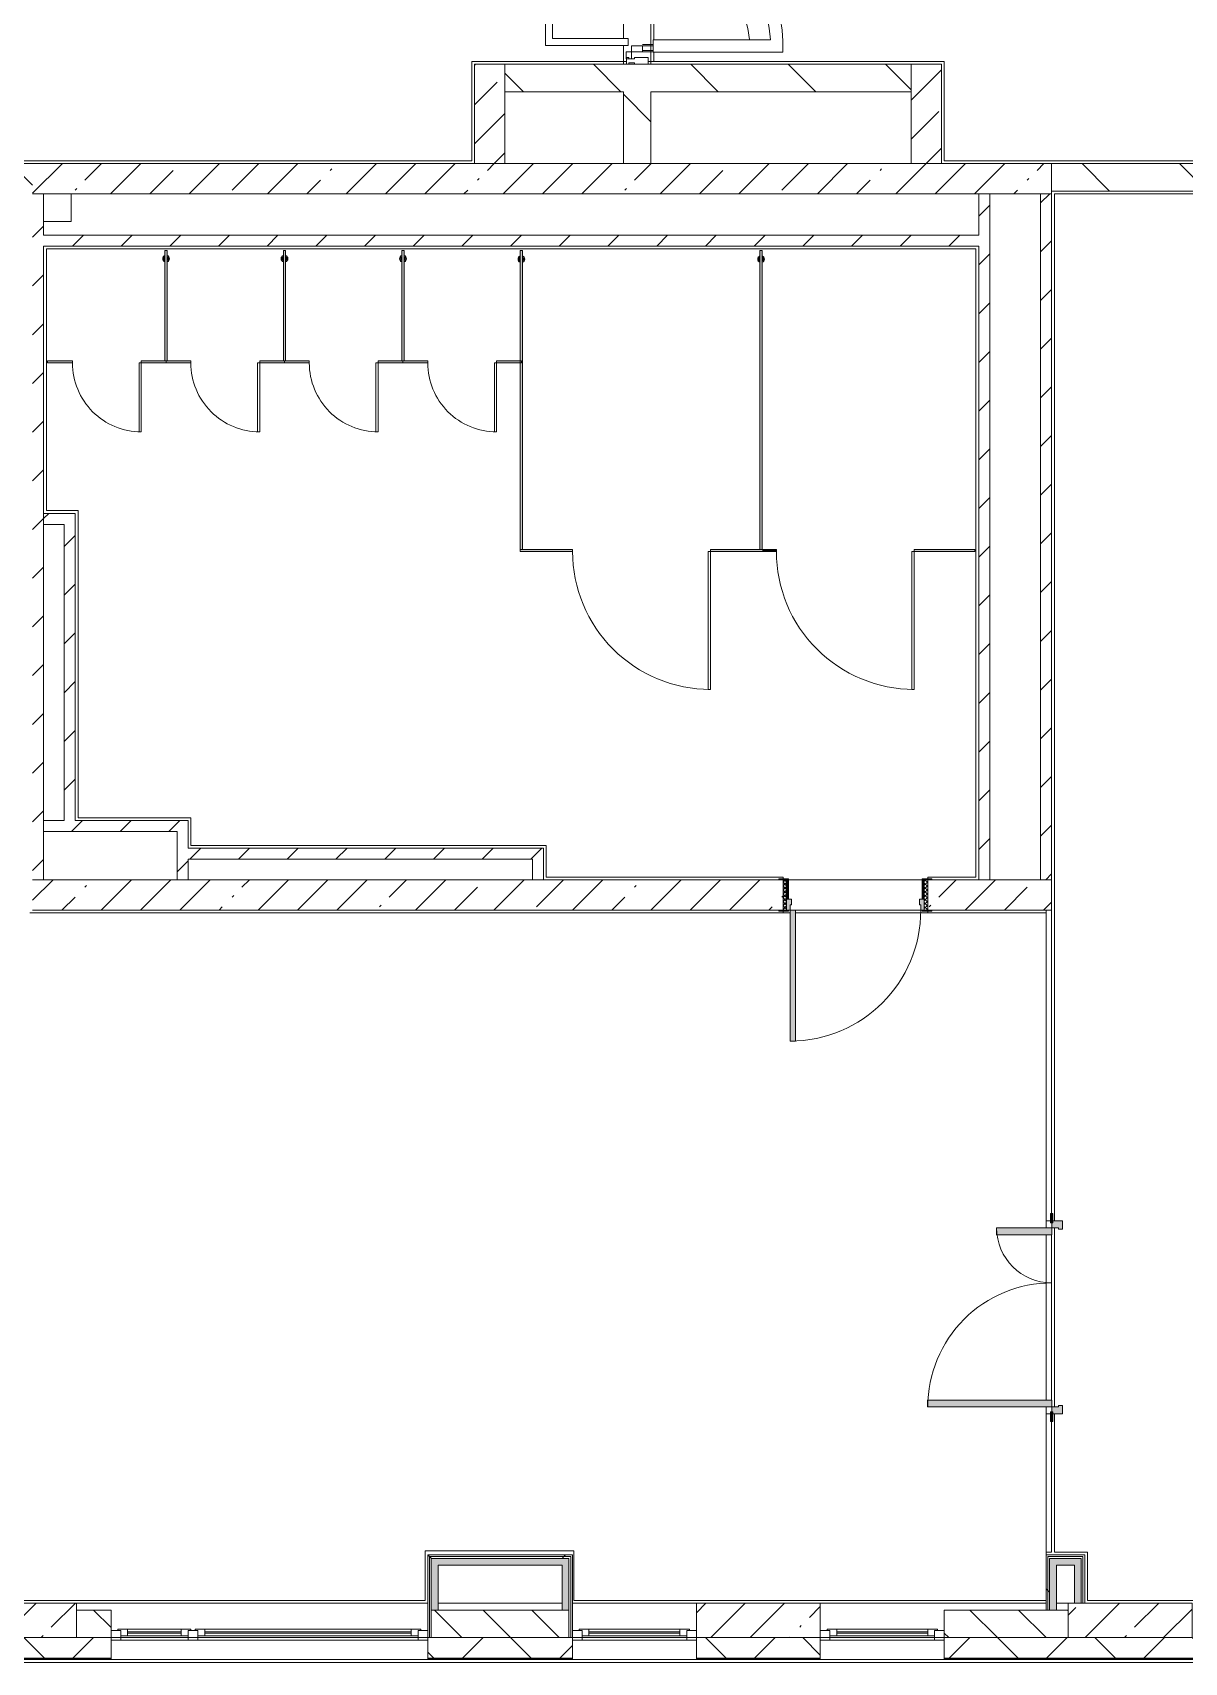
# Model space of a CAD drawing. Header units: millimetres. Extents: x -4196 to 190310, y -8553 to 29000.
# Drawn here: x 153556 to 161920, y -280 to 11550 of the extents above; entities that cross this region are included whole.
import ezdxf

# ---------------------------------------------------------------- set-up
doc = ezdxf.new("R2010")
doc.units = ezdxf.units.MM
for name, color, linetype, lineweight, true_color in [('A-DETL-GENF-9', 7, 'Continuous', 5, 0xaaaaaa), ('A-DOOR-1', 7, 'Continuous', 5, 0xaaaaaa), ('A-DOOR-2', 7, 'Continuous', 5, 0xe2e2e2), ('A-DOOR-FRAM-1', 7, 'Continuous', 5, 0xe2e2e2), ('A-DOOR-FRAM-2', 7, 'Continuous', 5, 0xaaaaaa), ('A-FLOR-1', 7, 'Continuous', 5, 0xaaaaaa), ('A-GENM-2', 7, 'Continuous', 5, 0xe2ddcd), ('I-WALL-1', 7, 'Continuous', 5, 0xe7e7e7)]:
    doc.layers.add(name, color=color, linetype=linetype, lineweight=lineweight, true_color=true_color)
for name, color, linetype, lineweight in [('A-DOOR', 7, 'Continuous', 5), ('A-GENM-1', 7, 'Continuous', 5), ('A-GLAZ-1', 7, 'Continuous', 5), ('A-GLAZ-CWMG-2', 7, 'Continuous', 5), ('A-WALL', 7, 'Continuous', 9), ('A-WALL-4', 7, 'Continuous', 5), ('I-WALL-3', 7, 'Continuous', 5), ('S-COLS-2', 7, 'Continuous', 5)]:
    doc.layers.add(name, color=color, linetype=linetype, lineweight=lineweight)
pattern_1 = [(45, (59346.5, 0), (-176.7767, 176.7767), [])]
pattern_2 = [(135, (59346.5, 0), (-353.5534, -353.5534), [])]
pattern_3 = [(45, (59346.5, 0), (-285.1231, 285.1231), []), (45, (59631.6, 0), (-285.1231, 285.1231), [504.031, -100.806, 16.764, -84.042])]
pattern_4 = [(45, (59346.5, 0), (-530.33, 530.33), []), (135, (59346.5, 0), (-530.33, -530.33), [])]

# ---------------------------------------------------------------- blocks, each defined once
blk = doc.blocks.new('110_Дверь_СКБ_1Ст_Внутренняя1 - Д-7а_л__950x2100h_Туалет-32220591-1_6_1_птичка')
at = {"layer": 'A-DOOR-1'}
h = blk.add_hatch(dxfattribs=at)
h.set_pattern_fill('FP_123', color=256, style=0, pattern_type=2)
h.set_pattern_definition([(135, (1776.41, 174.685), (-14.14214, -14.14214), []), (225, (1776.41, 174.685), (14.14214, -14.14214), [])])
h.paths.add_polyline_path([(537.5, 110), (512.5, 110), (512.5, -110), (537.5, -110)])
at = {"layer": 'A-DOOR-2'}
h = blk.add_hatch(color=256, dxfattribs=at)
h.paths.add_polyline_path([(487.5, 110), (487.5, 70), (477.5, 70), (477.5, 30), (512.5, 30), (512.5, 110), (497.5, 110)])
h.paths.add_polyline_path([(-487.5, 110), (-487.5, 30), (-452.5, 30), (-452.5, 70), (-462.5, 70), (-462.5, 110), (-472.5, 110)])
at = {"layer": 'A-DOOR-FRAM-1'}
for points in [[(447.5, 1060), (447.5, 110), (487.5, 112), (487.5, 1060)], [(-499, 118), (-542.5, 118), (-542.5, 110), (-472.5, 110), (-472.5, 118), (-492.5, 118)], [(-487.5, 30), (-487.5, -110), (-472.5, -110), (-472.5, 30)], [(567.5, 118), (497.5, 118), (497.5, 110), (567.5, 110)], [(497.5, 30), (497.5, -110), (512.5, -110), (512.5, 30)], [(-542.5, -110), (-542.5, -118), (-472.5, -118), (-472.5, -110), (-512.5, -110)], [(512.5, -110), (497.5, -110), (497.5, -118), (567.5, -118), (567.5, -110), (537.5, -110)]]:
    blk.add_hatch(color=256, dxfattribs=at).paths.add_polyline_path(points)
at = {"layer": 'A-DOOR-FRAM-2'}
h = blk.add_hatch(dxfattribs=at)
h.set_pattern_fill('FP_124', color=256, style=0, pattern_type=2)
h.set_pattern_definition([(45, (-346.384, 174.685), (-14.1421, 14.1421), []), (135, (-346.384, 174.685), (-14.1421, -14.1421), [])])
h.paths.add_polyline_path([(-512.5, 110), (-512.5, -110), (-487.5, -110), (-487.5, 110)])
at = {"layer": 'A-DOOR-1'}
for p, q in [((487.5, 1060), (447.5, 1060)), ((447.5, 1060), (447.5, 110)), ((487.5, 110), (487.5, 1060)), ((447.5, 110), (487.5, 110))]:
    blk.add_line(p, q, dxfattribs=at)
blk.add_arc((487.5, 110), 950, 90, 180, dxfattribs=at)
at = {"layer": 'A-DOOR-FRAM-2'}
for p, q in [((-472.5, 118), (-542.5, 118)), ((-542.5, 118), (-542.5, 110)), ((-542.5, 110), (-472.5, 110)), ((-487.5, 110), (-512.5, 110)), ((-512.5, 110), (-512.5, -110)), ((-462.5, 110), (-487.5, 110)), ((-487.5, 110), (-487.5, 30)), ((-487.5, -110), (-487.5, 110)), ((-472.5, 110), (-487.5, 110)), ((-487.5, 110), (-487.5, 109)), ((-487.5, 109), (-472.5, 109)), ((-487.5, 30), (-452.5, 30)), ((-472.5, 30), (-487.5, 30)), ((-487.5, 30), (-487.5, -110)), ((-472.5, 110), (-472.5, 118)), ((-472.5, 109), (-472.5, 110)), ((-472.5, -110), (-472.5, 30)), ((-462.5, 70), (-462.5, 110)), ((-452.5, 70), (-462.5, 70)), ((-452.5, 30), (-452.5, 70)), ((487.5, 70), (477.5, 70)), ((477.5, 70), (477.5, 30)), ((477.5, 30), (512.5, 30)), ((487.5, 110), (487.5, 70)), ((512.5, 110), (487.5, 110)), ((567.5, 118), (497.5, 118)), ((497.5, 118), (497.5, 110)), ((512.5, 110), (497.5, 110)), ((497.5, 110), (497.5, 109)), ((497.5, 110), (567.5, 110)), ((497.5, 109), (512.5, 109)), ((512.5, 30), (497.5, 30)), ((497.5, 30), (497.5, -110)), ((512.5, 30), (512.5, 110)), ((537.5, 110), (512.5, 110)), ((512.5, 110), (512.5, -110)), ((512.5, 109), (512.5, 110)), ((512.5, -110), (512.5, 30)), ((537.5, -110), (537.5, 110)), ((567.5, 110), (567.5, 118)), ((-472.5, -110), (-542.5, -110)), ((-542.5, -110), (-542.5, -118)), ((-542.5, -118), (-472.5, -118)), ((-512.5, -110), (-487.5, -110)), ((-487.5, -110), (-472.5, -110)), ((-472.5, -118), (-472.5, -110)), ((497.5, -110), (512.5, -110)), ((567.5, -110), (497.5, -110)), ((497.5, -110), (497.5, -118)), ((497.5, -118), (567.5, -118)), ((512.5, -110), (537.5, -110)), ((567.5, -118), (567.5, -110))]:
    blk.add_line(p, q, dxfattribs=at)
blk = doc.blocks.new('131_Сантехническая перегородка 7 - СП-1-30858579-1_6_1_птичка')
at = {"layer": 'A-GENM-2'}
blk.add_hatch(color=256, dxfattribs=at).paths.add_polyline_path([(2166, 8), (-4, 8), (-4, -8), (2166, -8)])
at = {"layer": 'A-GENM-1'}
for p, q in [((2166, 8), (-4, 8)), ((-4, 8), (-4, -8)), ((2166, -8), (2166, 8)), ((-4, -8), (2166, -8))]:
    blk.add_line(p, q, dxfattribs=at)
at = {"layer": 'A-GENM-1', "flags": 128}
for points in [[(71, 8), (71, 9), (71, 9), (70, 9), (70, 10), (70, 10), (69, 11), (69, 11), (68, 12), (68, 12), (67, 12), (67, 13), (66, 13), (66, 13), (65, 14), (65, 14), (64, 14), (64, 14), (63, 14), (62, 15), (62, 15), (61, 15), (61, 15), (60, 15), (59, 15), (59, 15), (58, 15), (58, 15), (57, 15), (56, 15), (56, 15), (55, 15), (55, 15), (54, 14), (54, 14), (53, 14), (52, 14), (52, 13), (51, 13), (51, 13), (50, 13), (50, 12), (49, 12), (49, 11), (48, 11), (48, 11), (48, 10), (47, 10), (47, 9), (46, 9), (46, 8), (46, 8)], [(46, -8), (46, -9), (47, -9), (47, -9), (47, -10), (48, -10), (48, -11), (49, -11), (49, -12), (50, -12), (50, -12), (51, -13), (51, -13), (52, -13), (52, -14), (53, -14), (53, -14), (54, -14), (54, -14), (55, -15), (56, -15), (56, -15), (57, -15), (57, -15), (58, -15), (59, -15), (59, -15), (60, -15), (60, -15), (61, -15), (62, -15), (62, -15), (63, -15), (63, -14), (64, -14), (64, -14), (65, -14), (66, -13), (66, -13), (67, -13), (67, -13), (68, -12), (68, -12), (69, -11), (69, -11), (69, -11), (70, -10), (70, -10), (71, -9), (71, -9), (71, -8), (71, -8)]]:
    blk.add_lwpolyline(points, dxfattribs=at)
at = {"layer": 'A-GENM-1'}
for radius, start, end in [(24.6, 19.9113, 160.0887), (17.6, 45, 135), (17.6, 45, 135), (15.1, 45, 135), (24.6, 199.9113, 340.0887), (17.6, 225, 315), (17.6, 225, 315), (15.1, 225, 315)]:
    blk.add_arc((59, 0), radius, start, end, dxfattribs=at)
blk = doc.blocks.new('131_Сантехническая перегородка 6 - СП-1-30839354-1_6_1_птичка')
at = {"layer": 'A-GENM-2'}
blk.add_hatch(color=256, dxfattribs=at).paths.add_polyline_path([(800, 8), (0, 8), (0, -8), (800, -8)])
at = {"layer": 'A-GENM-1'}
for p, q in [((800, 8), (0, 8)), ((0, 8), (0, -8)), ((800, -8), (800, 8)), ((0, -8), (800, -8))]:
    blk.add_line(p, q, dxfattribs=at)
at = {"layer": 'A-GENM-1', "flags": 128}
for points in [[(71, 8), (71, 9), (71, 9), (70, 9), (70, 10), (70, 10), (69, 11), (69, 11), (68, 12), (68, 12), (67, 12), (67, 13), (66, 13), (66, 13), (65, 14), (65, 14), (64, 14), (64, 14), (63, 14), (62, 15), (62, 15), (61, 15), (61, 15), (60, 15), (59, 15), (59, 15), (58, 15), (58, 15), (57, 15), (56, 15), (56, 15), (55, 15), (55, 15), (54, 14), (54, 14), (53, 14), (52, 14), (52, 13), (51, 13), (51, 13), (50, 13), (50, 12), (49, 12), (49, 11), (48, 11), (48, 11), (48, 10), (47, 10), (47, 9), (46, 9), (46, 8), (46, 8)], [(46, -8), (46, -9), (47, -9), (47, -9), (47, -10), (48, -10), (48, -11), (49, -11), (49, -12), (50, -12), (50, -12), (51, -13), (51, -13), (52, -13), (52, -14), (53, -14), (53, -14), (54, -14), (54, -14), (55, -15), (56, -15), (56, -15), (57, -15), (57, -15), (58, -15), (59, -15), (59, -15), (60, -15), (60, -15), (61, -15), (62, -15), (62, -15), (63, -15), (63, -14), (64, -14), (64, -14), (65, -14), (66, -13), (66, -13), (67, -13), (67, -13), (68, -12), (68, -12), (69, -11), (69, -11), (69, -11), (70, -10), (70, -10), (71, -9), (71, -9), (71, -8), (71, -8)]]:
    blk.add_lwpolyline(points, dxfattribs=at)
at = {"layer": 'A-GENM-1'}
for radius, start, end in [(24.6, 19.9113, 160.0887), (17.6, 45, 135), (17.6, 45, 135), (15.1, 45, 135), (24.6, 199.9113, 340.0887), (17.6, 225, 315), (17.6, 225, 315), (15.1, 225, 315)]:
    blk.add_arc((59, 0), radius, start, end, dxfattribs=at)
blk = doc.blocks.new('131_Сантехническая перегородка_Дверь МГН - СД-1-30883454-1_6_1_птичка')
at = {"layer": 'A-GENM-2'}
for points in [[(-335.4, 8), (-370, 8), (-366.5, -8), (10, -8), (10, 8)], [(1010, 8), (1010, -8), (1390, -8), (1390, 8), (1374, 8)]]:
    blk.add_hatch(color=256, dxfattribs=at).paths.add_polyline_path(points)
at = {"layer": 'A-DOOR'}
for p, q in [((10, 1008), (26, 1008)), ((10, 8), (10, 1008)), ((26, 8), (26, 1008)), ((10, 8), (26, 8))]:
    blk.add_line(p, q, dxfattribs=at)
blk.add_arc((10, 8), 1000, 360, 90, dxfattribs=at)
at = {"layer": 'A-GENM-1'}
for p, q in [((10, 8), (-370, 8)), ((-370, 8), (-370, -8)), ((10, -8), (10, 8)), ((1390, 8), (1010, 8)), ((1010, 8), (1010, -8)), ((1390, -8), (1390, 8)), ((-370, -8), (10, -8)), ((1010, -8), (1390, -8))]:
    blk.add_line(p, q, dxfattribs=at)
blk = doc.blocks.new('120_Окно_СКБ_2Ст_Фрамуга сверху - 120_Окно_СКБ_2Ст_2300х2500_h_ ДОО-19727959-1_6_1_птичка')
at = {"layer": 'A-GLAZ-1'}
for p, q in [((-1150, -127), (-1150, -57)), ((-1150, -57), (-1080, -57)), ((1150, -57), (-1150, -57)), ((-1080, -57), (-1080, -127)), ((-1080, -57), (1080, -57)), ((520, -87), (-1080, -87)), ((-1080, -87), (-1080, -127)), ((-1030, -137), (-1030, -87)), ((-1030, -107), (470, -107)), ((470, -117), (-1030, -117)), ((470, -137), (470, -87)), ((520, -127), (520, -57)), ((520, -57), (590, -57)), ((520, -127), (520, -87)), ((590, -57), (590, -127)), ((1080, -87), (590, -87)), ((590, -87), (590, -127)), ((640, -137), (640, -87)), ((640, -107), (1030, -107)), ((1030, -117), (640, -117)), ((1030, -137), (1030, -87)), ((1080, -127), (1080, -57)), ((1080, -57), (1150, -57)), ((1080, -127), (1080, -87)), ((1150, -57), (1150, -127)), ((-1080, -127), (-1150, -127)), ((-1150, -127), (-1100, -127)), ((-1080, -127), (-1100, -127)), ((-1100, -127), (-1100, -137)), ((-1100, -137), (540, -137)), ((540, -137), (-1100, -137)), ((590, -127), (520, -127)), ((540, -127), (520, -127)), ((540, -127), (570, -127)), ((540, -127), (570, -127)), ((540, -137), (540, -127)), ((590, -127), (570, -127)), ((570, -127), (570, -137)), ((570, -137), (1100, -137)), ((1100, -137), (570, -137)), ((1150, -127), (1080, -127)), ((1100, -127), (1080, -127)), ((1100, -127), (1150, -127)), ((1100, -137), (1100, -127))]:
    blk.add_line(p, q, dxfattribs=at)
blk = doc.blocks.new('120_Окно_СКБ_1Ст - 120_Окно_СКБ_1Ст 900х2500_h_ с форточкой-V84-1_6_1_птичка')
at = {"layer": 'A-GLAZ-1'}
for p, q in [((-450, -127), (-450, -57)), ((-450, -57), (-380, -57)), ((450, -57), (-450, -57)), ((-380, -57), (-380, -127)), ((380, -87), (-380, -87)), ((-380, -87), (-380, -127)), ((-330, -137), (-330, -87)), ((-330, -107), (330, -107)), ((330, -117), (-330, -117)), ((330, -137), (330, -87)), ((380, -127), (380, -57)), ((380, -57), (450, -57)), ((380, -127), (380, -87)), ((450, -57), (450, -127)), ((-380, -127), (-450, -127)), ((-450, -127), (-400, -127)), ((-380, -127), (-400, -127)), ((-400, -127), (-400, -137)), ((-400, -137), (400, -137)), ((400, -137), (-400, -137)), ((450, -127), (380, -127)), ((400, -127), (380, -127)), ((400, -127), (450, -127)), ((400, -137), (400, -127))]:
    blk.add_line(p, q, dxfattribs=at)
blk = doc.blocks.new('BSC_Колонна _Прямоугольная - 250х900-23282983-1_6_1_птичка')
at = {"layer": 'S-COLS-2'}
h = blk.add_hatch(dxfattribs=at)
h.set_pattern_fill('FP_157', color=256, style=0, pattern_type=2)
h.set_pattern_definition([(45, (-99480, -25), (-285.1231, 285.1231), []), (45, (-99194.88, -25), (-285.1231, 285.1231), [504.031, -100.806, 16.764, -84.042])])
h.paths.add_polyline_path([(-150, -125), (450, -125), (450, 125), (-450, 125), (-450, -125)])
for p, q in [((450, 125), (-450, 125)), ((-450, 125), (-450, -125)), ((450, -125), (450, 125)), ((-450, -125), (450, -125))]:
    blk.add_line(p, q, dxfattribs=at)
blk = doc.blocks.new('BSC_Колонна _Прямоугольная - 250х900-V122-1_6_1_птичка')
at = {"layer": 'S-COLS-2'}
h = blk.add_hatch(dxfattribs=at)
h.set_pattern_fill('FP_163', color=256, style=0, pattern_type=2)
h.set_pattern_definition([(45, (-94080, -25), (-285.1231, 285.1231), []), (45, (-93794.88, -25), (-285.1231, 285.1231), [504.031, -100.806, 16.764, -84.042])])
h.paths.add_polyline_path([(-327, -125), (450, -125), (450, 125), (-450, 125), (-450, -125)])
for p, q in [((450, 125), (-450, 125)), ((-450, 125), (-450, -125)), ((450, -125), (450, 125)), ((-450, -125), (450, -125))]:
    blk.add_line(p, q, dxfattribs=at)
blk = doc.blocks.new('BSC_Колонна _Прямоугольная - 250х900-V123-1_6_1_птичка')
at = {"layer": 'S-COLS-2'}
h = blk.add_hatch(dxfattribs=at)
h.set_pattern_fill('FP_164', color=256, style=0, pattern_type=2)
h.set_pattern_definition([(45, (-102180, -25), (-285.1231, 285.1231), []), (45, (-101894.88, -25), (-285.1231, 285.1231), [504.031, -100.806, 16.764, -84.042])])
h.paths.add_polyline_path([(450, -125), (450, 125), (-450, 125), (-450, -125), (-61, -125)])
for p, q in [((450, 125), (-450, 125)), ((-450, 125), (-450, -125)), ((450, -125), (450, 125)), ((-450, -125), (450, -125))]:
    blk.add_line(p, q, dxfattribs=at)
blk = doc.blocks.new('131_Сантехническая перегородка_Дверь 5 - СД-1-30835617-1_6_1_птичка')
at = {"layer": 'A-GENM-2'}
for points in [[(250, 8), (70, 8), (70, -8), (250, -8)], [(839, 8), (750, 8), (750, -8), (930, -8), (930, 8)]]:
    blk.add_hatch(color=256, dxfattribs=at).paths.add_polyline_path(points)
at = {"layer": 'A-DOOR'}
for p, q in [((266, 508), (250, 508)), ((250, 8), (250, 508)), ((266, 8), (266, 508)), ((266, 8), (250, 8))]:
    blk.add_line(p, q, dxfattribs=at)
blk.add_arc((250, 8), 500, 360, 90, dxfattribs=at)
at = {"layer": 'A-GENM-1'}
for p, q in [((250, 8), (70, 8)), ((70, 8), (70, -8)), ((250, -8), (250, 8)), ((930, 8), (750, 8)), ((750, 8), (750, -8)), ((930, -8), (930, 8)), ((70, -8), (250, -8)), ((750, -8), (930, -8))]:
    blk.add_line(p, q, dxfattribs=at)
blk = doc.blocks.new('120_Окно_СКБ_1Ст - 120_Окно_СКБ_1Ст 900х2500_h_ с форточкой-22876038-1_6_1_птичка')
at = {"layer": 'A-GLAZ-1'}
for p, q in [((-450, -127), (-450, -57)), ((-450, -57), (-380, -57)), ((450, -57), (-450, -57)), ((-380, -57), (-380, -127)), ((380, -87), (-380, -87)), ((-380, -87), (-380, -127)), ((-330, -137), (-330, -87)), ((-330, -107), (330, -107)), ((330, -117), (-330, -117)), ((330, -137), (330, -87)), ((380, -127), (380, -57)), ((380, -57), (450, -57)), ((380, -127), (380, -87)), ((450, -57), (450, -127)), ((-380, -127), (-450, -127)), ((-450, -127), (-400, -127)), ((-380, -127), (-400, -127)), ((-400, -127), (-400, -137)), ((-400, -137), (400, -137)), ((400, -137), (-400, -137)), ((450, -127), (380, -127)), ((400, -127), (380, -127)), ((400, -127), (450, -127)), ((400, -137), (400, -127))]:
    blk.add_line(p, q, dxfattribs=at)
blk = doc.blocks.new('110_Дверь_СКБ_2Ст - Д-5_п__в составе перегородки _не входит в спец__-32680960-1_6_1_птичка')
at = {"layer": 'A-DOOR-2'}
for points in [[(-638, 0), (-588, 0), (-588, 901), (-638, 901), (-638, 40)], [(612, 40), (612, 0), (662, 0), (662, 401), (612, 401)]]:
    blk.add_hatch(color=256, dxfattribs=at).paths.add_polyline_path(points)
h = blk.add_hatch(color=256, dxfattribs=at)
h.paths.add_polyline_path([(-688, 0), (-688, -79), (-628, -79), (-628, -49), (-638, -49), (-638, 0)])
h.paths.add_polyline_path([(652, -79), (712, -79), (712, 0), (662, 0), (662, -49), (652, -49)])
at = {"layer": 'A-DOOR-FRAM-1'}
for points in [[(-743, 3), (-743, 0), (-673, 0), (-673, 8), (-743, 8)], [(697, 0), (767, 0), (767, 8), (697, 8)], [(-743, -9), (-688, -9), (-688, -1), (-743, -1)], [(712, -9), (767, -9), (767, -1), (712, -1)]]:
    blk.add_hatch(color=256, dxfattribs=at).paths.add_polyline_path(points)
at = {"layer": 'A-DOOR-1'}
for p, q in [((-638, 901), (-638, 0)), ((-588, 901), (-638, 901)), ((-588, 0), (-588, 901)), ((662, 401), (612, 401)), ((612, 401), (612, 0)), ((662, 0), (662, 401)), ((-638, 0), (-588, 0)), ((612, 0), (662, 0))]:
    blk.add_line(p, q, dxfattribs=at)
for centre, radius, start, end in [((-638, 0), 900, 0, 90), ((662, 0), 400, 90, 180)]:
    blk.add_arc(centre, radius, start, end, dxfattribs=at)
at = {"layer": 'A-DOOR-FRAM-2'}
for p, q in [((-673, 8), (-743, 8)), ((-743, 8), (-743, 0)), ((-743, 0), (-673, 0)), ((-638, 0), (-688, 0)), ((-688, 0), (-688, -79)), ((-673, 0), (-688, 0)), ((-688, 0), (-688, -1)), ((-673, 0), (-673, 8)), ((-673, -1), (-673, 0)), ((-638, -49), (-638, 0)), ((662, 0), (662, -49)), ((712, 0), (662, 0)), ((767, 8), (697, 8)), ((697, 8), (697, 0)), ((712, 0), (697, 0)), ((697, 0), (697, -1)), ((697, 0), (767, 0)), ((712, -79), (712, 0)), ((712, -1), (712, 0)), ((767, 0), (767, 8)), ((-673, -1), (-743, -1)), ((-743, -1), (-743, -9)), ((-743, -9), (-673, -9)), ((-688, -79), (-628, -79)), ((-688, -1), (-673, -1)), ((-673, -9), (-673, -1)), ((-628, -49), (-638, -49)), ((-628, -79), (-628, -49)), ((662, -49), (652, -49)), ((652, -49), (652, -79)), ((652, -79), (712, -79)), ((697, -1), (712, -1)), ((767, -1), (697, -1)), ((697, -1), (697, -9)), ((697, -9), (767, -9)), ((767, -9), (767, -1))]:
    blk.add_line(p, q, dxfattribs=at)
blk = doc.blocks.new('131_Сантехническая перегородка_Дверь 5 - СД-1-V178-1_6_1_птичка')
at = {"layer": 'A-GENM-2'}
for points in [[(78, 8), (78, -8), (250, -8), (250, 8)], [(922, 8), (750, 8), (750, -8), (930, -8), (930, 8)]]:
    blk.add_hatch(color=256, dxfattribs=at).paths.add_polyline_path(points)
at = {"layer": 'A-DOOR'}
for p, q in [((266, 508), (250, 508)), ((250, 8), (250, 508)), ((266, 8), (266, 508)), ((266, 8), (250, 8))]:
    blk.add_line(p, q, dxfattribs=at)
blk.add_arc((250, 8), 500, 360, 90, dxfattribs=at)
at = {"layer": 'A-GENM-1'}
for p, q in [((250, 8), (70, 8)), ((70, 8), (70, -8)), ((250, -8), (250, 8)), ((930, 8), (750, 8)), ((750, 8), (750, -8)), ((930, -8), (930, 8)), ((70, -8), (250, -8)), ((750, -8), (930, -8))]:
    blk.add_line(p, q, dxfattribs=at)
blk = doc.blocks.new('131_Сантехническая перегородка_Дверь МГН 2 - СД-1-30897608-1_6_1_птичка')
at = {"layer": 'A-GENM-2'}
for points in [[(-270, 8), (-430, 8), (-430, -8), (10, -8), (10, 8)], [(1010, 8), (1010, -8), (1110, -8), (1110, 8)]]:
    blk.add_hatch(color=256, dxfattribs=at).paths.add_polyline_path(points)
at = {"layer": 'A-DOOR'}
for p, q in [((10, 1008), (26, 1008)), ((10, 8), (10, 1008)), ((26, 8), (26, 1008)), ((10, 8), (26, 8))]:
    blk.add_line(p, q, dxfattribs=at)
blk.add_arc((10, 8), 1000, 360, 90, dxfattribs=at)
at = {"layer": 'A-GENM-1'}
for p, q in [((10, 8), (-430, 8)), ((-430, 8), (-430, -8)), ((10, -8), (10, 8)), ((1110, 8), (1010, 8)), ((1010, 8), (1010, -8)), ((1110, -8), (1110, 8)), ((-430, -8), (10, -8)), ((1010, -8), (1110, -8))]:
    blk.add_line(p, q, dxfattribs=at)
blk = doc.blocks.new('Дверь_Витражная_остекление_ - ВВ-7 остекление-32349468-1_6_1_птичка')
at = {"layer": 'A-DETL-GENF-9'}
for p, q in [((-815, -20), (-860, -20)), ((-860, -177), (-860, -20)), ((-815, -20), (-860, -20)), ((-860, -20), (-860, -177)), ((-860, -100), (-815, -100)), ((-850, -177), (-850, -100)), ((-815, -177), (-815, -20)), ((-815, -177), (-815, -20)), ((-806, -177), (-806, -100)), ((856, -800), (856, -100)), ((865, -880), (865, -20)), ((865, -20), (865, -880)), ((900, -100), (865, -100)), ((900, -800), (900, -140)), ((910, -880), (910, -140)), ((910, -880), (910, -140)), ((910, -800), (865, -800)), ((910, -880), (865, -880)), ((865, -880), (910, -880))]:
    blk.add_line(p, q, dxfattribs=at)
at = {"layer": 'A-DOOR-1'}
for p, q in [((-910, 20), (-860, 20)), ((-910, -20), (-910, 20)), ((-860, 20), (-860, -20)), ((860, 20), (910, 20)), ((860, -20), (860, 20)), ((910, 20), (910, -20)), ((-860, -20), (-910, -20)), ((-860, -177), (-860, -20)), ((860, -880), (860, -20)), ((910, -20), (860, -20))]:
    blk.add_line(p, q, dxfattribs=at)
for centre, start, end in [((-860, -20), 275.9846, 0), ((860, -20), 180, 196.2865), ((860, -20), 225.3923, 270)]:
    blk.add_arc(centre, 860, start, end, dxfattribs=at)
blk = doc.blocks.new('Прямоугольный импост - Импост структурный с накладкой - 160мм Темный-V193-1_6_1_птичка')
at = {"layer": 'A-GLAZ-CWMG-2'}
for p, q in [((-50, 0), (-50, 17)), ((-50, 17), (0, 17)), ((-40, 0), (-50, 0)), ((-40, -40), (-40, 0)), ((0, 0), (-10, 0)), ((-10, 0), (-10, -40)), ((0, 17), (0, 0)), ((-50, -140), (-50, -40)), ((-50, -40), (-40, -40)), ((-10, -40), (0, -40)), ((0, -40), (0, -140)), ((0, -140), (-50, -140))]:
    blk.add_line(p, q, dxfattribs=at)

msp = doc.modelspace()

# ---------------------------------------------------------------- hatches: boundary and pattern name
at = {"layer": 'A-WALL-4'}
h = msp.add_hatch(dxfattribs=at)
h.set_pattern_fill('FP_98', color=256, style=0, pattern_type=2)
h.set_pattern_definition([(135, (59346.5, 0), (-176.7767, -176.7767), [])])
h.paths.add_polyline_path([(183076.5, -100), (183076.5, 100), (182876.5, 100), (182876.5, -100)])
h.paths.add_polyline_path([(151276.5, -100), (152076.5, -100), (152076.5, 100), (151276.5, 100), (151276.5, -68.4)])
h.paths.add_polyline_path([(154126.5, -100), (154126.5, 100), (153876.5, 100), (153876.5, -100)])
h.paths.add_polyline_path([(156451.5, -100), (157451.5, -100), (157451.5, 100), (156451.5, 100), (156451.5, 70.9)])
h.paths.add_polyline_path([(160176.5, -100), (161076.5, -100), (161076.5, 100), (160176.5, 100), (160176.5, 82.2)])
h.paths.add_polyline_path([(162226.5, -100), (162226.5, 100), (161976.5, 100), (161976.5, -100)])
h.paths.add_polyline_path([(164526.5, -100), (165576.5, -100), (165576.5, 100), (164526.5, 100), (164526.5, -27.9)])
h.paths.add_polyline_path([(180476.5, -100), (180576.5, -100), (180576.5, 100), (180476.5, 100), (180476.5, -11)])
h.paths.add_polyline_path([(168826.5, -100), (169176.5, -100), (169176.5, 100), (168826.5, 100), (168826.5, -65)])
h.paths.add_polyline_path([(178676.5, -100), (178676.5, 100), (178176.5, 100), (178176.5, -100), (178195.6, -100)])
h.paths.add_polyline_path([(170976.5, -100), (170976.5, 100), (170076.5, 100), (170076.5, -100)])
h.paths.add_polyline_path([(173026.5, -100), (173026.5, 100), (172776.5, 100), (172776.5, -100)])
h.paths.add_polyline_path([(176336.6, -100), (176376.5, -100), (176376.5, 100), (175326.5, 100), (175326.5, -100), (175407.1, -100)])
h = msp.add_hatch(dxfattribs=at)
h.set_pattern_fill('FP_116', color=256, style=0, pattern_type=2)
h.set_pattern_definition([(45, (59346.5, 0), (-353.5534, 353.5534), []), (135, (59346.5, 0), (-353.5534, -353.5534), [])])
h.paths.add_polyline_path([(183076.5, -250), (184426.5, -250), (184426.5, -100), (182876.5, -100), (182876.5, -250)])
h.paths.add_polyline_path([(180054.5, -250), (180576.5, -250), (180576.5, -100), (179576.5, -100), (179576.5, -250)])
h.paths.add_polyline_path([(148556.5, -250), (150376.5, -250), (150376.5, -100), (148556.5, -100)])
h.paths.add_polyline_path([(166696.5, -250), (167376.5, -250), (167376.5, -100), (166476.5, -100), (166476.5, -250), (166576.5, -250)])
h.paths.add_polyline_path([(170976.5, -250), (170976.5, -100), (170076.5, -100), (170076.5, -250)])
h.paths.add_polyline_path([(171876.5, -250), (173026.5, -250), (173026.5, -100), (171876.5, -100), (171876.5, -210)])
h.paths.add_polyline_path([(175326.5, -250), (176376.5, -250), (176376.5, -100), (175326.5, -100), (175326.5, -210)])
h.paths.add_polyline_path([(168900.8, -250), (169176.5, -250), (169176.5, -100), (168826.5, -100), (168826.5, -250)])
h.paths.add_polyline_path([(177276.5, -250), (178676.5, -250), (178676.5, -100), (177276.5, -100), (177276.5, -210)])
h.paths.add_polyline_path([(154126.5, -250), (154126.5, -100), (152976.5, -100), (152976.5, -250), (153099.7, -250)])
h.paths.add_polyline_path([(165182.9, -250), (165576.5, -250), (165576.5, -100), (164526.5, -100), (164526.5, -250)])
h.paths.add_polyline_path([(156426.5, -250), (157476.5, -250), (157476.5, -100), (156426.5, -100), (156426.5, -210)])
h.paths.add_polyline_path([(161465, -250), (162226.5, -250), (162226.5, -100), (160176.5, -100), (160176.5, -250), (160535.5, -250)])
h.paths.add_polyline_path([(158376.5, -250), (159276.5, -250), (159276.5, -100), (158376.5, -100), (158376.5, -210)])
h.paths.add_polyline_path([(151276.5, -250), (152076.5, -250), (152076.5, -100), (151276.5, -100), (151276.5, -210)])
at = {"layer": 'I-WALL-1'}
for points in [[(156451.5, 100), (156501.5, 100), (156501.5, 475), (156451.5, 475), (156451.5, 113.3)], [(157401.5, 425), (157451.5, 425), (157451.5, 475), (156501.5, 475), (156501.5, 425), (156817.6, 425)], [(160941.5, 100), (160991.5, 100), (160991.5, 475), (160941.5, 475), (160941.5, 150)], [(161121.5, 425), (161171.5, 425), (161171.5, 475), (160991.5, 475), (160991.5, 425), (161076.5, 425)], [(157451.5, 100), (157451.5, 425), (157401.5, 425), (157401.5, 100)], [(161171.5, 150), (161171.5, 425), (161121.5, 425), (161121.5, 150)]]:
    msp.add_hatch(color=256, dxfattribs=at).paths.add_polyline_path(points)
at = {"layer": 'I-WALL-3'}
h = msp.add_hatch(dxfattribs=at)
h.set_pattern_fill('FP_115', color=256, style=0, pattern_type=2)
h.set_pattern_definition(pattern_2)
h.paths.add_polyline_path([(158046.5, 10600), (158046.5, 11320), (157846.5, 11320), (157846.5, 10600)])
h.paths.add_polyline_path([(158046.5, 13220), (158046.5, 13400), (157846.5, 13400), (157846.5, 13220), (157962.9, 13220)])
h = msp.add_hatch(dxfattribs=at)
h.set_pattern_fill('FP_97', color=256, style=0, pattern_type=2)
h.set_pattern_definition(pattern_3)
h.paths.add_polyline_path([(156766.8, 10600), (156985.5, 10600), (156985.5, 11320), (156765.5, 11320), (156765.5, 10600)])
h = msp.add_hatch(dxfattribs=at)
h.set_pattern_fill('FP_115', color=256, style=0, pattern_type=2)
h.set_pattern_definition(pattern_2)
h.paths.add_polyline_path([(157846.5, 11120), (157846.5, 11320), (156985.5, 11320), (156985.5, 11120)])
h = msp.add_hatch(dxfattribs=at)
h.set_pattern_fill('FP_115', color=256, style=0, pattern_type=2)
h.set_pattern_definition(pattern_2)
h.paths.add_polyline_path([(158046.5, 11120), (159935.5, 11120), (159935.5, 11320), (158046.5, 11320)])
h = msp.add_hatch(dxfattribs=at)
h.set_pattern_fill('FP_97', color=256, style=0, pattern_type=2)
h.set_pattern_definition(pattern_3)
h.paths.add_polyline_path([(160155.5, 10600), (160155.5, 11320), (159935.5, 11320), (159935.5, 10600)])
h = msp.add_hatch(dxfattribs=at)
h.set_pattern_fill('FP_115', color=256, style=0, pattern_type=2)
h.set_pattern_definition(pattern_2)
h.paths.add_polyline_path([(166456.5, 10400), (166476.5, 10400), (166476.5, 10600), (164441.5, 10600), (164441.5, 10400), (166112.4, 10400)])
h.paths.add_polyline_path([(160976.5, 10400), (162991.5, 10400), (162991.5, 10600), (160956.5, 10600), (160956.5, 10400)])
h.paths.add_polyline_path([(150804, 10400), (151856.5, 10400), (151856.5, 10600), (150731.5, 10600), (150731.5, 10400), (150786.5, 10400)])
h.paths.add_polyline_path([(149306.5, 10400), (149331.5, 10400), (149331.5, 10600), (148956.5, 10600), (148956.5, 10400), (149276.5, 10400)])
h.paths.add_polyline_path([(153099.7, 10400), (153556.5, 10400), (153556.5, 10600), (152806.5, 10600), (152806.5, 10400), (152836.5, 10400)])
h = msp.add_hatch(dxfattribs=at)
h.set_pattern_fill('FP_97', color=256, style=0, pattern_type=2)
h.set_pattern_definition(pattern_3)
h.paths.add_polyline_path([(160535.5, 10380), (160956.5, 10380), (160956.5, 10600), (153556.5, 10600), (153556.5, 10380), (160175.5, 10380)])
h = msp.add_hatch(dxfattribs=at)
h.set_pattern_fill('FP_114', color=256, style=0, pattern_type=2)
h.set_pattern_definition(pattern_1)
h.paths.add_polyline_path([(153636.5, 5400), (153636.5, 10380), (153556.5, 10380), (153556.5, 5400)])
h = msp.add_hatch(dxfattribs=at)
h.set_pattern_fill('FP_114', color=256, style=0, pattern_type=2)
h.set_pattern_definition(pattern_1)
h.paths.add_polyline_path([(160506.5, 5400), (160506.5, 10380), (160426.5, 10380), (160426.5, 5400)])
h = msp.add_hatch(dxfattribs=at)
h.set_pattern_fill('FP_114', color=256, style=0, pattern_type=2)
h.set_pattern_definition(pattern_1)
h.paths.add_polyline_path([(160876.5, 5400), (160956.5, 5400), (160956.5, 10380), (160876.5, 10380), (160876.5, 5423.5)])
h = msp.add_hatch(dxfattribs=at)
h.set_pattern_fill('FP_114', color=256, style=0, pattern_type=2)
h.set_pattern_definition(pattern_1)
h.paths.add_polyline_path([(154958.7, 10000), (160426.5, 10000), (160426.5, 10080), (153636.5, 10078), (153636.5, 10000), (154079.5, 10000)])
h = msp.add_hatch(dxfattribs=at)
h.set_pattern_fill('FP_114', color=256, style=0, pattern_type=2)
h.set_pattern_definition(pattern_1)
h.paths.add_polyline_path([(153656.5, 7980), (153866.5, 7980), (153866.5, 8060), (153636.5, 8060), (153636.5, 7980)])
h = msp.add_hatch(dxfattribs=at)
h.set_pattern_fill('FP_114', color=256, style=0, pattern_type=2)
h.set_pattern_definition(pattern_1)
h.paths.add_polyline_path([(153866.5, 5830), (153866.5, 7980), (153786.5, 7980), (153786.5, 5830)])
h = msp.add_hatch(dxfattribs=at)
h.set_pattern_fill('FP_114', color=256, style=0, pattern_type=2)
h.set_pattern_definition(pattern_1)
h.paths.add_polyline_path([(151776.5, 6620), (151806.5, 6620), (151806.5, 6700), (151376.5, 6700), (151376.5, 6620), (151756.5, 6620)])
h.paths.add_polyline_path([(153536.5, 6620), (153556.5, 6620), (153556.5, 6700), (152756.5, 6700), (152756.5, 6620), (153099.7, 6620)])
h = msp.add_hatch(dxfattribs=at)
h.set_pattern_fill('FP_114', color=256, style=0, pattern_type=2)
h.set_pattern_definition(pattern_1)
h.paths.add_polyline_path([(154606.5, 5750), (154606.5, 5830), (153636.5, 5830), (153636.5, 5750), (153886.5, 5750)])
h = msp.add_hatch(dxfattribs=at)
h.set_pattern_fill('FP_114', color=256, style=0, pattern_type=2)
h.set_pattern_definition(pattern_1)
h.paths.add_polyline_path([(154606.5, 5400), (154686.5, 5400), (154686.5, 5830), (154606.5, 5830), (154606.5, 5650)])
h = msp.add_hatch(dxfattribs=at)
h.set_pattern_fill('FP_114', color=256, style=0, pattern_type=2)
h.set_pattern_definition(pattern_1)
h.paths.add_polyline_path([(157186.5, 5550), (157186.5, 5630), (154686.5, 5630), (154686.5, 5550), (156817.6, 5550)])
h = msp.add_hatch(dxfattribs=at)
h.set_pattern_fill('FP_114', color=256, style=0, pattern_type=2)
h.set_pattern_definition(pattern_1)
h.paths.add_polyline_path([(157266.5, 5400), (157266.5, 5630), (157186.5, 5630), (157186.5, 5400)])
h = msp.add_hatch(dxfattribs=at)
h.set_pattern_fill('FP_97', color=256, style=0, pattern_type=2)
h.set_pattern_definition(pattern_3)
h.paths.add_polyline_path([(160535.5, 5180), (160956.5, 5180), (160956.5, 5400), (160056.5, 5400), (160056.5, 5180), (160340, 5180)])
h.paths.add_polyline_path([(153886.5, 5180), (159006.5, 5180), (159006.5, 5400), (153556.5, 5400), (153556.5, 5180), (153566.4, 5180)])
h = msp.add_hatch(dxfattribs=at)
h.set_pattern_fill('FP_208', color=256, style=0, pattern_type=2)
h.set_pattern_definition(pattern_4)
h.paths.add_polyline_path([(156426.5, -100), (156439, -100), (156439, 500), (156426.5, 500), (156426.5, 70.9)])
h = msp.add_hatch(dxfattribs=at)
h.set_pattern_fill('FP_208', color=256, style=0, pattern_type=2)
h.set_pattern_definition(pattern_4)
h.paths.add_polyline_path([(156439, 487.5), (157476.5, 487.5), (157476.5, 500), (156439, 500)])
h = msp.add_hatch(dxfattribs=at)
h.set_pattern_fill('FP_208', color=256, style=0, pattern_type=2)
h.set_pattern_definition(pattern_4)
h.paths.add_polyline_path([(156451.5, -100), (156451.5, 487.5), (156439, 487.5), (156439, -100)])
h = msp.add_hatch(dxfattribs=at)
h.set_pattern_fill('FP_208', color=256, style=0, pattern_type=2)
h.set_pattern_definition(pattern_4)
h.paths.add_polyline_path([(156464, 475), (157464, 475), (157464, 487.5), (156451.5, 487.5), (156451.5, 475)])
h = msp.add_hatch(dxfattribs=at)
h.set_pattern_fill('FP_208', color=256, style=0, pattern_type=2)
h.set_pattern_definition(pattern_4)
h.paths.add_polyline_path([(160916.5, 100), (160929, 100), (160929, 500), (160916.5, 500), (160916.5, 150)])
h = msp.add_hatch(dxfattribs=at)
h.set_pattern_fill('FP_208', color=256, style=0, pattern_type=2)
h.set_pattern_definition(pattern_4)
h.paths.add_polyline_path([(160929, 100), (160941.5, 100), (160941.5, 487.5), (160929, 487.5), (160929, 150)])
h = msp.add_hatch(dxfattribs=at)
h.set_pattern_fill('FP_208', color=256, style=0, pattern_type=2)
h.set_pattern_definition(pattern_4)
h.paths.add_polyline_path([(161171.5, 150), (161184, 150.5), (161184, 475), (161171.5, 475), (161171.5, 151)])
h = msp.add_hatch(dxfattribs=at)
h.set_pattern_fill('FP_208', color=256, style=0, pattern_type=2)
h.set_pattern_definition(pattern_4)
h.paths.add_polyline_path([(161185.9, 150), (161196.5, 150), (161196.5, 487.5), (161184, 487.5), (161184, 150)])

# ---------------------------------------------------------------- linework, layer by layer
at = {"layer": 'A-FLOR-1'}
for p, q in [((157281.2, 13272.2), (157281.2, 11457.1)), ((157331.2, 11507.1), (157331.2, 13222.2)), ((158066.5, 11498.4), (158066.5, 12313.2)), ((157881.2, 11507.1), (157331.2, 11507.1)), ((157881.2, 11457.1), (157881.2, 11507.1)), ((158913.7, 11498.4), (158063.2, 11498.4)), ((158063.2, 11498.4), (158063.2, 11408.4)), ((157281.2, 11457.1), (157881.2, 11457.1)), ((158063.2, 11408.4), (159003.3, 11408.4)), ((158066.5, 11340), (158066.5, 11408.7)), ((156745.5, 10620), (156745.5, 11340)), ((156745.5, 11340), (157869.1, 11340)), ((158026.1, 11340), (160175.5, 11340)), ((160175.5, 11340), (160175.5, 10620)), ((150681.5, 10620), (156745.5, 10620)), ((160175.5, 10620), (163066.5, 10620)), ((153836.5, 10380), (153836.5, 10180)), ((162991.5, 10380), (160976.5, 10380)), ((160976.5, 10380), (160976.5, 2925)), ((153836.5, 10180), (153636.5, 10180)), ((160406.5, 9980), (153656.5, 9980)), ((153656.5, 9980), (153656.5, 8080)), ((160406.5, 5420), (160406.5, 9980)), ((153656.5, 8080), (153886.5, 8080)), ((153886.5, 8080), (153886.5, 5850)), ((153886.5, 5850), (154706.5, 5850)), ((154706.5, 5850), (154706.5, 5650)), ((154706.5, 5650), (157286.5, 5650)), ((157286.5, 5650), (157286.5, 5420)), ((157286.5, 5420), (159006.5, 5420)), ((159006.5, 5420), (159006.5, 5408)), ((160056.5, 5420), (160406.5, 5420)), ((160056.5, 5408), (160056.5, 5420)), ((159056.5, 5160), (153536.5, 5160)), ((159006.5, 5172), (159006.5, 5160)), ((160916.5, 5160), (159096.5, 5160)), ((160056.5, 5160), (160056.5, 5172)), ((160916.5, 2875), (160916.5, 2925)), ((160976.5, 2875), (160976.5, 1575)), ((160916.5, 1525), (160916.5, 1575)), ((160976.5, 1525), (160976.5, 521.2)), ((156406.5, 170), (156406.5, 530)), ((156406.5, 530), (157486.5, 530)), ((157486.5, 530), (157486.5, 170)), ((160916.5, 500), (160916.5, 521)), ((160976.5, 521.2), (161216.5, 521.2)), ((161216.5, 521.2), (161216.5, 170)), ((151792.5, 170), (156406.5, 170)), ((157486.5, 170), (160916.5, 170)), ((161216.5, 170), (164856.5, 170))]:
    msp.add_line(p, q, dxfattribs=at)
for radius, start, end in [(855, 2.68148, 89.68791), (945, 356.96706, 72.24721)]:
    msp.add_arc((158059.6, 11458.4), radius, start, end, dxfattribs=at)
at = {"layer": 'A-WALL'}
for p, q in [((156985.5, 11320), (156985.5, 11120)), ((159935.5, 11120), (159935.5, 11320)), ((157846.5, 10600), (158046.5, 10600)), ((160956.5, 10400), (160956.5, 10600)), ((153556.5, 5400), (153636.5, 5400)), ((160426.5, 5400), (160506.5, 5400)), ((160876.5, 5400), (160956.5, 5400)), ((160956.5, 5180), (160916.5, 5180)), ((156439, 487.5), (156439, -100)), ((157464, 487.5), (156439, 487.5)), ((156451.5, 475), (156451.5, -100)), ((157451.5, 475), (156451.5, 475)), ((157451.5, -100), (157451.5, 475)), ((157464, -100), (157464, 487.5)), ((160929, 487.5), (160929, 100)), ((161184, 487.5), (160929, 487.5)), ((160941.5, 475), (160941.5, 100)), ((161171.5, 475), (160941.5, 475)), ((161171.5, 150), (161171.5, 475)), ((161184, 150), (161184, 487.5)), ((156451.5, 100), (156501.5, 100)), ((157401.5, 100), (157451.5, 100)), ((153876.5, -100), (154126.5, -100)), ((154126.5, -100), (153876.5, -100)), ((157476.5, -100), (156426.5, -100)), ((156451.5, -100), (157451.5, -100)), ((160176.5, -100), (161076.5, -100)), ((161076.5, -100), (160176.5, -100)), ((152976.5, -250), (154126.5, -250)), ((152976.5, -253), (154126.5, -253)), ((156426.5, -250), (157476.5, -250)), ((156426.5, -253), (157476.5, -253)), ((158376.5, -250), (159276.5, -250)), ((158376.5, -253), (159276.5, -253)), ((160176.5, -250), (162226.5, -250)), ((160176.5, -253), (162226.5, -253))]:
    msp.add_line(p, q, dxfattribs=at)
at = {"layer": 'A-WALL-4'}
for p, q in [((154126.5, 100), (153876.5, 100)), ((154126.5, -258), (154126.5, 100)), ((156426.5, 100), (156426.5, -258)), ((157401.5, 100), (156501.5, 100)), ((157476.5, -258), (157476.5, 100)), ((161076.5, 100), (160176.5, 100)), ((160176.5, 100), (160176.5, -258)), ((154126.5, -100), (156426.5, -100)), ((157476.5, -100), (158376.5, -100)), ((158376.5, -100), (158376.5, -258)), ((159276.5, -258), (159276.5, -100)), ((159276.5, -100), (160176.5, -100)), ((167376.5, -280), (148526.5, -280)), ((152076.5, -258), (167376.5, -258))]:
    msp.add_line(p, q, dxfattribs=at)
at = {"layer": 'I-WALL-3'}
for p, q in [((157846.5, 11507.1), (157846.5, 13400)), ((158046.5, 13400), (158046.5, 11320)), ((157846.5, 11320), (157846.5, 11457.1)), ((160155.5, 11320), (156765.5, 11320)), ((156765.5, 11320), (156765.5, 10600)), ((160155.5, 10600), (160155.5, 11320)), ((156985.5, 11120), (157846.5, 11120)), ((156985.5, 10600), (156985.5, 11120)), ((157846.5, 11120), (157846.5, 10600)), ((158046.5, 10600), (158046.5, 11120)), ((158046.5, 11120), (159935.5, 11120)), ((159935.5, 11120), (159935.5, 10600)), ((157846.5, 10600), (152836.5, 10600)), ((162961.5, 10600), (158046.5, 10600)), ((153556.5, 10380), (160956.5, 10380)), ((153636.5, 10080), (153636.5, 10380)), ((160426.5, 10380), (160426.5, 10080)), ((160506.5, 5400), (160506.5, 10380)), ((160876.5, 10380), (160876.5, 5400)), ((160956.5, 2980), (160956.5, 10400)), ((160956.5, 10400), (162961.5, 10400)), ((160426.5, 10080), (153636.5, 10080)), ((153636.5, 5400), (153636.5, 10000)), ((153636.5, 10000), (160426.5, 10000)), ((160426.5, 10000), (160426.5, 5400)), ((153866.5, 8060), (153636.5, 8060)), ((153866.5, 5830), (153866.5, 8060)), ((153636.5, 7980), (153786.5, 7980)), ((153786.5, 7980), (153786.5, 5830)), ((153786.5, 5830), (153636.5, 5830)), ((154686.5, 5830), (153866.5, 5830)), ((154686.5, 5630), (154686.5, 5830)), ((153636.5, 5750), (154606.5, 5750)), ((154606.5, 5750), (154606.5, 5400)), ((157266.5, 5630), (154686.5, 5630)), ((157266.5, 5400), (157266.5, 5630)), ((154686.5, 5550), (157186.5, 5550)), ((154686.5, 5400), (154686.5, 5550)), ((157186.5, 5550), (157186.5, 5400)), ((158976.5, 5400), (153636.5, 5400)), ((159046.5, 5400), (160016.5, 5400)), ((160426.5, 5400), (160086.5, 5400)), ((160876.5, 5400), (160506.5, 5400)), ((153556.5, 5180), (158976.5, 5180)), ((160006.5, 5180), (159096.5, 5180)), ((160086.5, 5180), (160916.5, 5180)), ((160916.5, 5180), (160916.5, 2925)), ((160916.5, 2925), (160948.5, 2925)), ((160916.5, 1625), (160916.5, 2825)), ((160956.5, 2825), (160956.5, 1625)), ((160916.5, 1525), (160916.5, 521)), ((160948.5, 1525), (160916.5, 1525)), ((160956.5, 521), (160956.5, 1470)), ((156426.5, 500), (156426.5, 100)), ((157476.5, 500), (156426.5, 500)), ((157476.5, 100), (157476.5, 500)), ((160916.5, 521), (160956.5, 521)), ((160916.5, 500), (160916.5, 100)), ((161196.5, 500), (160916.5, 500)), ((161196.5, 150), (161196.5, 500)), ((156501.5, 100), (156501.5, 425)), ((156501.5, 425), (157401.5, 425)), ((157401.5, 425), (157401.5, 100)), ((160991.5, 100), (160991.5, 425)), ((160991.5, 425), (161121.5, 425)), ((161121.5, 425), (161121.5, 150)), ((153876.5, 150), (156426.5, 150)), ((156501.5, 150), (157401.5, 150)), ((157476.5, 150), (158376.5, 150)), ((159276.5, 150), (160916.5, 150)), ((160991.5, 150), (161076.5, 150)), ((156426.5, -100), (154126.5, -100)), ((158376.5, -100), (157476.5, -100)), ((160176.5, -100), (159276.5, -100))]:
    msp.add_line(p, q, dxfattribs=at)

# ---------------------------------------------------------------- block references
at = {"layer": 'A-DOOR-1'}
for name, p, rotation in [('Дверь_Витражная_остекление_ - ВВ-7 остекление-32349468-1_6_1_птичка', (157886.1, 12270), 89.99999999999993), ('110_Дверь_СКБ_1Ст_Внутренняя1 - Д-7а_л__950x2100h_Туалет-32220591-1_6_1_птичка', (159544, 5290), 180), ('110_Дверь_СКБ_2Ст - Д-5_п__в составе перегородки _не входит в спец__-32680960-1_6_1_птичка', (160957, 2212.5), 89.99999999999991)]:
    msp.add_blockref(name, p, dxfattribs=dict(at, rotation=rotation))
at = {"layer": 'A-GENM-1'}
for name, p, rotation in [('131_Сантехническая перегородка 6 - СП-1-30839354-1_6_1_птичка', (154526, 9968), 270.0000000000007), ('131_Сантехническая перегородка 6 - СП-1-30839354-1_6_1_птичка', (155386, 9968), 270.0000000000007), ('131_Сантехническая перегородка 6 - СП-1-30839354-1_6_1_птичка', (156246, 9968), 270.0000000000007), ('131_Сантехническая перегородка 7 - СП-1-30858579-1_6_1_птичка', (157106, 9964.9), 269.9999999999999), ('131_Сантехническая перегородка 7 - СП-1-30858579-1_6_1_птичка', (158846.5, 9964.9), 269.9999999999999), ('131_Сантехническая перегородка_Дверь 5 - СД-1-30835617-1_6_1_птичка', (154596, 9160), 180), ('131_Сантехническая перегородка_Дверь 5 - СД-1-30835617-1_6_1_птичка', (155456, 9160), 180), ('131_Сантехническая перегородка_Дверь 5 - СД-1-30835617-1_6_1_птичка', (156316, 9160), 180), ('131_Сантехническая перегородка_Дверь 5 - СД-1-V178-1_6_1_птичка', (157176, 9160), 180), ('131_Сантехническая перегородка_Дверь МГН - СД-1-30883454-1_6_1_птичка', (158488, 7791), 180), ('131_Сантехническая перегородка_Дверь МГН 2 - СД-1-30897608-1_6_1_птичка', (159968, 7791), 180)]:
    msp.add_blockref(name, p, dxfattribs=dict(at, rotation=rotation))
at = {"layer": 'A-GLAZ-1', "rotation": 180}
for name, p in [('120_Окно_СКБ_2Ст_Фрамуга сверху - 120_Окно_СКБ_2Ст_2300х2500_h_ ДОО-19727959-1_6_1_птичка', (155276.5, -175)), ('120_Окно_СКБ_1Ст - 120_Окно_СКБ_1Ст 900х2500_h_ с форточкой-V84-1_6_1_птичка', (157926.5, -175)), ('120_Окно_СКБ_1Ст - 120_Окно_СКБ_1Ст 900х2500_h_ с форточкой-22876038-1_6_1_птичка', (159726.5, -175))]:
    msp.add_blockref(name, p, dxfattribs=at)
at = {"layer": 'A-GLAZ-CWMG-2', "extrusion": (0, 0, -1), "rotation": 270.0000000000001}
msp.add_blockref('Прямоугольный импост - Импост структурный с накладкой - 160мм Темный-V193-1_6_1_птичка', (-157886.1, 11320), dxfattribs=at)
at = {"layer": 'S-COLS-2'}
for name, p in [('BSC_Колонна _Прямоугольная - 250х900-V122-1_6_1_птичка', (153426.5, 25)), ('BSC_Колонна _Прямоугольная - 250х900-23282983-1_6_1_птичка', (158826.5, 25)), ('BSC_Колонна _Прямоугольная - 250х900-V123-1_6_1_птичка', (161526.5, 25))]:
    msp.add_blockref(name, p, dxfattribs=at)

doc.saveas('drawing.dxf')
